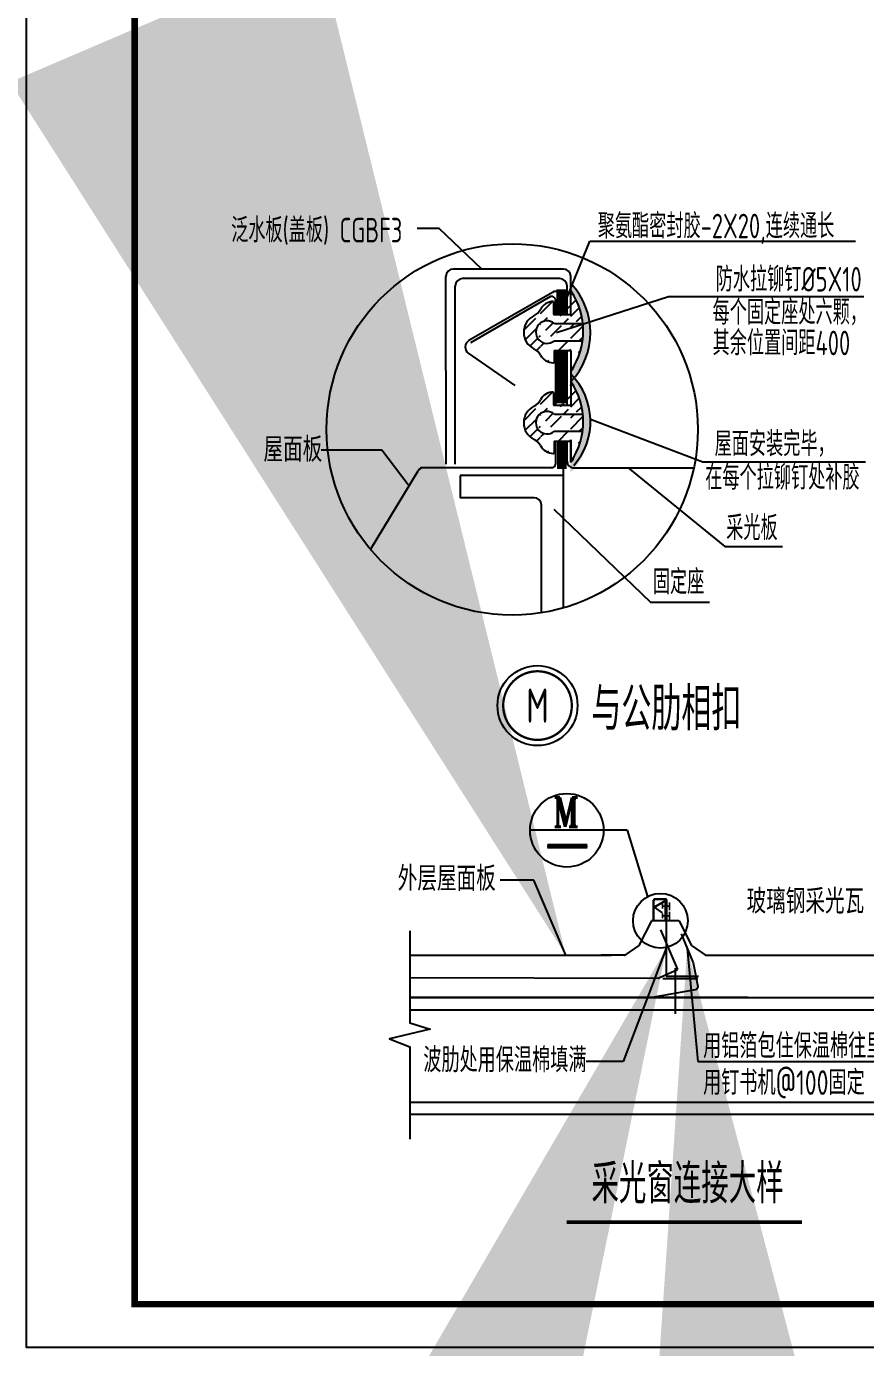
# Model space of a CAD drawing. Extents: x 177291 to 1288761, y 177638 to 322898.
# Drawn here: x 502059 to 522605, y 251928 to 284268 of the extents above; entities that cross this region are included whole.
import ezdxf
from ezdxf.enums import TextEntityAlignment as Align

# ---------------------------------------------------------------- set-up
doc = ezdxf.new("R2010")
doc.units = 0
doc.header["$LTSCALE"] = 1000
doc.linetypes.add('PHANTOM', pattern=[2.5, 1.25, -0.25, 0.25, -0.25, 0.25, -0.25])
for name, color, linetype in [('3', 3, 'PHANTOM'), ('7', 3, 'Continuous'), ('8', 3, 'Continuous'), ('PUB_DIM', 3, 'Continuous'), ('PUB_TEXT', 7, 'Continuous'), ('PUB_TITLE', 4, 'Continuous'), ('TEXT', 7, 'Continuous'), ('THIN', 7, 'Continuous'), ('WINDOW_TEXT', 7, 'Continuous'), ('YCX', 90, 'Continuous'), ('保温棉', 6, 'BATTING'), ('文字', 7, 'Continuous'), ('黄色', 2, 'Continuous')]:
    doc.layers.add(name, color=color, linetype=linetype)
doc.styles.add('ROMANC', font='romant.shx', dxfattribs={"width": 0.8, "bigfont": '@1hztxt.shx'})
doc.styles.get("Standard").update_dxf_attribs({"font": 'gbenor.shx', "bigfont": 'gbcbig.shx'})
doc.styles.add('TSSD_Norm', font='tssdeng.shx', dxfattribs={"bigfont": 'hztxt.shx'})
doc.styles.add('TSSD_Num', font='Tssdeng.shx', dxfattribs={"width": 0.7, "bigfont": 'hztxt.shx'})
doc.linetypes.add('BATTING', pattern='A,0.0001,-0.1,[134,ltypeshp.shx,S=0.1,R=0,X=-0.1,Y=0],-0.2,[134,ltypeshp.shx,S=0.1,R=180,X=0.1,Y=0],-0.1', length=0.4001)
doc.dimstyles.get("Standard").update_dxf_attribs({"dimscale": 100, "dimtxt": 3.5, "dimasz": 1, "dimexe": 2.5, "dimexo": 3, "dimgap": 1.5, "dimtad": 1, "dimdec": 0, "dimzin": 0, "dimdsep": 46, "dimtxsty": 'Standard', "dimblk": 'ARCHTICK', "dimcen": 0.09, "dimadec": 0, "dimazin": 0, "dimtfac": 1, "dimtdec": 0, "dimtix": 1, "dimtmove": 2, "dimatfit": 3, "dimfxl": 1, "dimtolj": 1, "dimtzin": 0, "dimarcsym": 0})

# ---------------------------------------------------------------- blocks, each defined once
blk = doc.blocks.new('ts_idx2')
at = {"color": 0, "linetype": 'ByBlock', "lineweight": -2, "const_width": 0.03333333333333333}
blk.add_lwpolyline([(-0.5, 0, 1), (0.5, 0, 1)], format="xyb", close=True, dxfattribs=at)
at = {"color": 0, "linetype": 'ByBlock', "lineweight": -2}
blk.add_circle((0, 0), 0.5833333333333334, dxfattribs=at)
at = {"color": 0, "linetype": 'ByBlock', "lineweight": -2, "style": 'TSSD_Num', "width": 0.7}
blk.add_attdef('A', text='', height=0.5, dxfattribs=at).set_placement((0, 0), align=Align.MIDDLE_CENTER)
blk = doc.blocks.new('_ArchTick')
at = {"color": 0, "linetype": 'ByBlock', "const_width": 0.4}
blk.add_lwpolyline([(-0.5, -0.5), (0.5, 0.5)], dxfattribs=at)
blk = doc.blocks.new('索引号')
at = {"layer": 'PUB_DIM', "lineweight": -3, "ltscale": 10}
blk.add_line((1000, 0), (0, 0), dxfattribs=at)
at = {"layer": 'PUB_DIM', "lineweight": -3}
blk.add_circle((500, 0), 500, dxfattribs=at)
at = {"layer": 'PUB_TEXT', "lineweight": -3, "style": 'ROMANC'}
for tag, width, p, p2 in [('1', 1.266666666666671, (309.768531473208, 45.84488161455374), (671.6732933779713, 45.84488161455374)), ('-', 0.5135135135135155, (309.8169223703153, -425.6182460854761), (671.7216842750786, -425.6182460854761))]:
    blk.add_attdef(tag, text='', height=400, dxfattribs=dict(at, width=width)).set_placement(p, p2, align=Align.FIT)

msp = doc.modelspace()

# ---------------------------------------------------------------- hatches: boundary and pattern name
at = {"linetype": 'Continuous'}
h = msp.add_hatch(color=7, dxfattribs=at)
h.paths.add_polyline_path([(515387.9495926521, 277971.1898441755), (515387.9495926521, 277756.0582670208, -0.09279267283426133), (515647.2487724264, 277172.5316450929), (515792.8783114782, 277280.9931876764, 0.1168679019235286)])
h.paths.add_polyline_path([(515387.9495926521, 275787.3657613613), (515387.9495926521, 275572.234184207, 0.2716897885228741), (515792.8783114782, 277280.9931876764), (515647.2487724264, 277172.5316450929, -0.2121800642430732)])
h = msp.add_hatch(dxfattribs=at)
h.set_pattern_fill('ANSI31', color=1, scale=60.00000000000003, style=0)
h.set_pattern_definition([(45, (495298.9031862904, 315816.1887405572), (-134.7038418160373, 134.7038418160373), [])])
edge = h.paths.add_edge_path()
edge.add_line((514986.5460220341, 276994.7150764114), (515679.7878014166, 276994.7150764114))
edge.add_arc((514808.5397072037, 276784.7150764117), 275.2930222868749, 49.71375193712696, 310.2862480628657)
edge.add_arc((514326.5460220388, 277509.6960648086), 360.0000000000002, 296.4288047686909, 332.2735083251216)
edge.add_arc((514688.6170188253, 276781.2285606231), 453.4865157883771, 116.4288047686893, 243.5711952313106)
edge.add_line((514986.5460220341, 277534.7150764114), (514986.5460220341, 277234.7150764114))
edge.add_arc((514963.8746165669, 277174.7150764114), 360.0000000000002, 90, 152.2735083251234)
edge.add_arc((514960.1606116941, 276394.7150764117), 360.0000000000002, 208.355192117201, 269.9999999999968)
edge.add_arc((514326.5460220388, 276052.7610564378), 360.0000000000002, 28.35519211720153, 63.57119523130913)
edge.add_line((514986.5460220341, 276574.7150764117), (515682.9586134304, 276574.7150764117))
edge.add_arc((513959.0112038989, 276771.712014191), 1735.166408252474, 325.4383870093404, 394.5616129906601)
edge.add_line((514986.5460220341, 276334.7150764117), (514986.5460220341, 276034.7150764117))
edge.add_line((514986.5460220341, 276334.7150764117), (515387.9495926563, 276334.7150764117))
edge.add_line((515387.9495926521, 276334.7150764117), (515387.9495926521, 275787.3657613614))
edge.add_line((515387.9495926521, 276099.1442274559), (515387.9495926521, 276334.7150764118))
edge.add_line((515387.9495926521, 277756.0582670208), (515387.9495926521, 277234.7150764113))
edge.add_line((514986.5460220341, 277234.7150764117), (515387.9495926563, 277234.7150764117))
h = msp.add_hatch(dxfattribs=at)
h.set_pattern_fill('ANSI31', color=1, scale=60.00000000000003, style=0)
h.set_pattern_definition([(45, (495298.9031862904, 313599.1890509364), (-134.7038418160373, 134.7038418160373), [])])
edge = h.paths.add_edge_path()
edge.add_line((514986.5460220341, 274777.7153867912), (515679.7878014166, 274777.7153867912))
edge.add_arc((514808.5397072037, 274567.7153867909), 275.2930222868749, 49.71375193712696, 310.2862480628657)
edge.add_arc((514326.5460220388, 275292.6963751882), 360.0000000000002, 296.4288047686909, 332.2735083251216)
edge.add_arc((514688.6170188253, 274564.2288710028), 453.4865157883771, 116.4288047686893, 243.5711952313106)
edge.add_line((514986.5460220341, 275317.7153867912), (514986.5460220341, 275017.7153867912))
edge.add_arc((514963.8746165669, 274957.7153867912), 360.0000000000002, 90, 152.2735083251234)
edge.add_arc((514960.1606116941, 274177.7153867912), 360.0000000000002, 208.355192117201, 269.9999999999968)
edge.add_arc((514326.5460220388, 273835.7613668174), 360.0000000000002, 28.35519211720153, 63.57119523130913)
edge.add_line((514986.5460220341, 274357.7153867912), (515682.9586134304, 274357.7153867912))
edge.add_arc((513959.0112038989, 274554.7123245706), 1735.166408252474, 325.4383870093404, 394.5616129906601)
edge.add_line((514986.5460220341, 274117.7153867909), (514986.5460220341, 273817.7153867909))
edge.add_line((514986.5460220341, 274117.7153867909), (515387.9495926563, 274117.7153867909))
edge.add_line((515387.9495926521, 274117.7153867909), (515387.9495926521, 273570.3660717406))
edge.add_line((515387.9495926521, 273882.1445378349), (515387.9495926521, 274117.7153867909))
edge.add_line((515387.9495926521, 275539.0585774005), (515387.9495926521, 275017.715386791))
edge.add_line((514986.5460220341, 275017.7153867909), (515387.9495926563, 275017.7153867909))
h = msp.add_hatch(color=7, dxfattribs=at)
h.paths.add_polyline_path([(515387.9495926521, 275754.1901545553), (515387.9495926521, 275539.0585774005, -0.09279267283426133), (515647.2487724264, 274955.5319554722), (515792.8783114782, 275063.993498056, 0.1168679019235286)])
h.paths.add_polyline_path([(515387.9495926521, 273570.3660717404), (515387.9495926521, 273355.2344945858, 0.2716897885228741), (515792.8783114782, 275063.993498056), (515647.2487724264, 274955.5319554722, -0.2121800642430732)])
h = msp.add_hatch(color=4, dxfattribs=at)
h.paths.add_polyline_path([(517716.7337503257, 262768.5805271831), (517706.733750323, 262768.5805271831), (517706.733750323, 262503.1352856391), (517716.7337503257, 262503.1352856391)])
h.paths.add_polyline_path([(517716.7337503257, 262503.1352856391), (517726.7337503243, 262503.1352856391), (517726.7337503243, 262768.5805271831), (517716.7337503257, 262768.5805271831)])
h.paths.add_polyline_path([(517716.7337503257, 262503.1352856391), (517706.733750323, 262503.1352856391), (517706.733750323, 262436.537731084), (517716.7337503257, 262436.537731084)])
h.paths.add_polyline_path([(517716.7337503257, 262436.537731084), (517726.7337503243, 262436.537731084), (517726.7337503243, 262503.1352856391), (517716.7337503257, 262503.1352856391)])

# ---------------------------------------------------------------- linework, layer by layer
at = {"color": 7, "linetype": 'Continuous'}
for p, q in [((512337.8031909711, 273552.5558697573), (512330.6959557078, 278149.6873193295)), ((515207.5745242318, 278329.6873193295), (512510.6959557078, 278329.6873193295)), ((515387.5745242318, 277215.5928191224), (515387.5745242318, 278149.6873193295)), ((512557.5367886535, 273552.5558697573), (512557.5367886535, 277913.5485272181)), ((515117.5745242318, 278093.5485272181), (512737.5367886535, 278093.5485272181)), ((515297.5745242318, 277215.5928191224), (515297.5745242318, 277913.5485272181)), ((515297.5745242318, 275007.5654462026), (515297.5745242318, 276334.7150764117)), ((515387.5745242318, 276334.7150764117), (515387.9495926549, 275827.3216969689)), ((515387.9495926549, 275827.3216969689), (515387.5745242318, 274998.5931295013)), ((515297.5745242318, 273615.5100514449), (515297.5745242318, 274117.7153867912)), ((515297.5745242318, 274110.3182665347), (515297.5745242318, 274117.7153867912)), ((515387.5745242318, 273593.3131052218), (515387.5745242318, 274148.7623061907)), ((515387.5745242318, 274117.7153867912), (515387.9495926549, 273610.3220073483)), ((515447.5745242318, 273465.5100514449), (518399.9473048038, 273465.5100514449)), ((514809.8048809116, 264200.4642413598), (515794.8460586612, 264200.4642413598)), ((517942.5883945707, 261212.7428636589), (517942.5883945707, 260095.5428636591))]:
    msp.add_line(p, q, dxfattribs=at)
at = {"color": 3, "linetype": 'Continuous'}
for p, q in [((514937.5745242318, 277757.663954537), (512892.2265540875, 276576.7817533857)), ((515207.5745242318, 277215.5928191224), (515207.5745242318, 277601.7793818557)), ((512878.9827955462, 276273.4498127327), (514017.0566074735, 275476.5619505814)), ((515207.5745242318, 274998.5931295013), (515207.5745242318, 276334.7150764117)), ((515207.5745242318, 270034.2771429142), (515207.5745242318, 274117.7153867912)), ((515207.5745242318, 274110.3182665347), (515207.5745242318, 274117.7153867912)), ((515207.5745242318, 274110.3182665347), (515207.5745242318, 274117.7153867912)), ((512676.1010797642, 273271.8936319078), (512676.1010797642, 272731.8936319078)), ((515207.5745242318, 273271.8936319078), (512676.1010797642, 273271.8936319078)), ((514487.5745242318, 272731.8936319078), (512676.1010797642, 272731.8936319078)), ((514667.5745242318, 269914.1751391253), (514667.5745242318, 272551.8936319078)), ((517716.7337503243, 262872.3794436028), (517432.2851130372, 262708.1529462948)), ((517432.2851130372, 262708.1529462948), (517628.8816036676, 262570.4946015704))]:
    msp.add_line(p, q, dxfattribs=at)
at = {"color": 1, "linetype": 'Continuous'}
for p, q in [((514892.5745242318, 277655.6062408777), (512935.1905067003, 276525.5100514454)), ((515015.3839148871, 277215.5928191224), (515015.3839148871, 277525.7024303099)), ((515015.3839148871, 276334.7150764117), (515015.3839148871, 274998.5931295013)), ((515014.9724194264, 274117.7153867912), (515014.8977408953, 273555.5100514449)), ((515117.5745242318, 274110.3182665347), (515117.5745242318, 274117.7153867912)), ((517676.7337503243, 262840.8324382191), (517464.2466372644, 262718.1529462948)), ((517706.7337503243, 262378.1529462948), (517706.7337503243, 262823.5119301432))]:
    msp.add_line(p, q, dxfattribs=at)
at = {"color": 2, "linetype": 'Continuous'}
for p, q in [((514967.5745242318, 277525.7024303099), (514967.5745242318, 277215.5928191224)), ((514967.5745242318, 277215.5928191224), (515387.5745242318, 277215.5928191224)), ((514986.5460220374, 276994.7150764117), (515679.7878014169, 276994.7150764117)), ((514986.5460220374, 276574.7150764117), (515682.9586134305, 276574.7150764117)), ((514982.8320171557, 276334.7150764117), (514982.8320171557, 276034.7150764117)), ((514982.8320171557, 276334.7150764117), (515387.5745242318, 276334.7150764117)), ((514960.1606116927, 276034.7150764117), (514982.8320171557, 276034.7150764117)), ((514967.5745242318, 275308.7027406893), (514967.5745242318, 274998.5931295013)), ((514967.5745242318, 274998.5931295013), (515387.5745242318, 274998.5931295013)), ((514986.5460220374, 274777.7153867912), (515679.7878014169, 274777.7153867912)), ((514986.5460220374, 274357.7153867909), (515682.9586134305, 274357.7153867909)), ((514982.8320171557, 274117.7153867912), (515387.5745242318, 274117.7153867912)), ((514982.8320171557, 274117.7153867912), (514982.8320171557, 273817.7153867909)), ((515387.5745242318, 274148.7623061907), (515387.5745242318, 274110.3182665347)), ((514960.1606116927, 273817.7153867909), (514982.8320171557, 273817.7153867909))]:
    msp.add_line(p, q, dxfattribs=at)
at = {"color": 6, "linetype": 'Continuous'}
for p, q in [((515387.5745242318, 274110.3182665347), (515387.5745242318, 274148.7623061907)), ((517412.2851130386, 262378.1529462948), (517412.2851130386, 262882.3794436029)), ((517716.7337503243, 262902.3794436028), (517432.2851130372, 262902.3794436028)), ((517736.7337503243, 262378.1529462948), (517736.7337503243, 262882.3794436029))]:
    msp.add_line(p, q, dxfattribs=at)
at = {"color": 3}
for p, q in [((517422.2851130372, 262378.1529462948), (517422.2851130372, 262872.3794436028)), ((517706.7337503243, 262892.3794436028), (517442.2851130386, 262892.3794436028)), ((517726.7337503243, 262378.1529462948), (517726.7337503243, 262872.3794436028)), ((517360.6371898135, 262378.1529462946), (517051.7250555415, 261771.8787462945)), ((517726.7337503243, 262378.1529462948), (517360.6371898135, 262378.1529462946)), ((517726.7337503243, 262378.8025637884), (517726.7337503243, 262237.8155864894)), ((517051.7250555415, 261771.8787462945), (516710.4771898125, 261532.9449462947)), ((517051.7250555415, 261771.8787462945), (516710.4771898125, 261532.9449462947)), ((511445.9086229791, 261532.9449462948), (516374.5898079966, 261532.9449462947)), ((516710.4771898125, 261532.9449462947), (516133.4601898125, 261532.9449462947)), ((519720.0126105818, 260496.5415705446), (511445.9086229791, 260495.5195000713))]:
    msp.add_line(p, q, dxfattribs=at)
at = {"color": 4, "linetype": 'Continuous'}
for p, q in [((517706.7337503243, 262768.5805271833), (517726.7337503243, 262768.5805271833)), ((517706.7337503243, 262662.8891919706), (517726.7337503243, 262662.8891919706)), ((517706.7337503243, 262536.4174418655), (517726.7337503243, 262536.4174418655))]:
    msp.add_line(p, q, dxfattribs=at)
at = {"color": 1, "linetype": 'Continuous', "const_width": 240.0000000000001}
for points in [[(515151.8059025487, 277835.2643114795), (515151.8059025487, 277215.5928191223)], [(515148.4642905927, 276334.7150764118), (515148.4642905927, 275038.7157598345)], [(515169.6514591699, 274100.721876228), (515169.6514591699, 273433.7496756553)]]:
    msp.add_lwpolyline(points, dxfattribs=at)
at = {"color": 7, "linetype": 'Continuous', "const_width": 120.0000000000001}
msp.add_lwpolyline([(514809.8048809116, 264200.4642413598), (515794.8460586612, 264200.4642413598)], dxfattribs=at)
at = {"color": 2, "linetype": 'Continuous', "const_width": 40.00000000000001}
for points in [[(517636.2725519006, 262790.3574963055), (517636.2725519006, 262669.8019125741)], [(517636.2725519006, 262729.4867465255), (517819.64779819, 262729.4867465255)], [(517805.2339011644, 262829.0369615183), (517805.2339011644, 262633.8471051055)], [(517805.2339011644, 262596.8738762011), (517805.2339011644, 262401.6840197883)], [(517636.2725519006, 262558.1944109882), (517636.2725519006, 262437.6388272564)], [(517636.2725519006, 262497.3236612079), (517819.64779819, 262497.3236612079)]]:
    msp.add_lwpolyline(points, dxfattribs=at)
at = {"color": 3, "const_width": 94.08000000000001}
msp.add_lwpolyline([(515290.6181500282, 254997.1681532702), (521045.447315917, 254997.1681532702)], dxfattribs=at)
at = {"color": 7, "linetype": 'Continuous'}
for centre, radius, start, end in [((512510.6959557078, 278149.6873193295), 179.9999999999933, 90, 180), ((515207.5745242318, 278149.6873193295), 180.0000000000001, 0, 90), ((512737.5367886535, 277913.5485272181), 180.0000000000001, 90, 180), ((515117.5745242318, 277913.5485272181), 180.0000000000001, 0, 90), ((515447.5745242318, 273615.5100514449), 150.0000000000001, 180, 270), ((517442.2851130386, 262872.3794436028), 20.00000000000001, 90, 180)]:
    msp.add_arc(centre, radius, start, end, dxfattribs=at)
at = {"color": 2, "linetype": 'Continuous'}
for centre, radius, start, end in [((514134.1332585356, 276771.7120141911), 1735.166408252474, 316.2688482371243, 43.73115176287572), ((514963.8746165669, 277174.7150764117), 360.0000000000002, 90, 152.2735083116957), ((513959.0112038975, 276811.6679497988), 1735.166408252474, 325.4383870210355, 34.56161297896449), ((514688.6170188239, 276781.2285606233), 453.4865157883771, 116.4288047147474, 243.5711952852527), ((514326.5460220374, 277509.6960648087), 360.0000000000002, 296.4288047147473, 332.2735083116957), ((514808.539707201, 276784.7150764117), 275.2930222868749, 49.71375192912875, 310.2862480708713), ((514326.5460220374, 276052.7610564379), 360.0000000000002, 28.35519215038914, 63.57119528525264), ((514960.1606116927, 276394.7150764117), 360.0000000000002, 208.3551921503891, 270), ((514243.2572791091, 274598.5037595422), 1626.631960928604, 318.5583186975884, 45.27382870464785), ((513959.0112038975, 274594.6682601782), 1735.166408252474, 325.4383870210355, 34.56161297896449), ((514963.8746165669, 274957.7153867912), 360.0000000000002, 90, 152.2735083116957), ((514688.6170188239, 274564.2288710026), 453.4865157883771, 116.4288047147474, 243.5711952852527), ((514326.5460220374, 275292.6963751881), 360.0000000000002, 296.4288047147473, 332.2735083116957), ((514808.539707201, 274567.7153867912), 275.2930222868749, 49.71375192912875, 310.2862480708713), ((514326.5460220374, 273835.7613668173), 360.0000000000002, 28.35519215038914, 63.57119528525264), ((514960.1606116927, 274177.7153867909), 360.0000000000002, 208.3551921503891, 270)]:
    msp.add_arc(centre, radius, start, end, dxfattribs=at)
at = {"color": 1, "linetype": 'Continuous'}
for centre, radius, start, end in [((514916.4792195625, 277555.2023182177), 103.2103780833119, 343.3919574195569, 103.3919573766735), ((514924.8977408953, 273555.5100514449), 90.00000000000004, 270, 0), ((517686.7337503243, 262823.5119301432), 20.00000000000001, 0, 120.0000000002429)]:
    msp.add_arc(centre, radius, start, end, dxfattribs=at)
at = {"color": 3, "linetype": 'Continuous'}
for centre, radius, start, end in [((515027.5745242318, 277601.7793818557), 180.0000000000001, 0, 120.0000000000624), ((512982.2265540875, 276420.8971807045), 180.0000000000001, 120.0000000000624, 235.0000000471018), ((514487.5745242318, 272551.8936319078), 180.0000000000001, 0, 90), ((517469.4728647504, 262706.52929399), 20.00000000000001, 120.0000000002429, 235.0000000471018), ((517696.7337503243, 262837.7384274512), 20.00000000000001, 0, 120.0000000002429)]:
    msp.add_arc(centre, radius, start, end, dxfattribs=at)
at = {"color": 6, "linetype": 'Continuous'}
for centre, start, end in [((517432.2851130372, 262882.3794436029), 90, 180), ((517686.7337503243, 262823.5119301432), 0, 120.0000000002429), ((517716.7337503243, 262882.3794436029), 0, 90)]:
    msp.add_arc(centre, 20.00000000000001, start, end, dxfattribs=at)
at = {"color": 3}
msp.add_arc((517706.7337503243, 262872.3794436028), 20.00000000000001, 0, 90, dxfattribs=at)
msp.add_point((516710.4771898125, 261532.9449462947), dxfattribs=at)
at = {"layer": '7'}
for p, q in [((516765.7288577444, 264590.235829732), (516189.6072103252, 264590.235829732)), ((516765.7288577444, 264590.235829732), (517269.2906684343, 262969.4178609573)), ((516671.1036874956, 258932.8065724014), (515765.3130759035, 258932.8065724014)), ((518501.1036874956, 258932.8065724014), (526262.1297682886, 258932.8065724014))]:
    msp.add_line(p, q, dxfattribs=at)
at = {"layer": '7', "color": 3}
for p, q in [((517726.7337503243, 262378.8025637884), (517726.7337503243, 261023.7306666785)), ((517726.7337503243, 261023.7306666785), (518517.9773292696, 261023.7306666785))]:
    msp.add_line(p, q, dxfattribs=at)
at = {"layer": '7'}
msp.add_circle((517581.1807591607, 262376.1086419772), 670.291920002201, dxfattribs=at)
at = {"layer": '8', "color": 7, "linetype": 'Continuous'}
for p, q in [((517726.7337503243, 262378.8025637885), (518036.827624533, 262378.8025637884)), ((518036.827624533, 262378.8025637884), (518345.739758805, 261772.5283637883)), ((518345.739758805, 261772.5283637883), (518686.9876245341, 261533.5945637883)), ((518686.9876245341, 261533.5945637883), (524121.2702427168, 261533.5945637883))]:
    msp.add_line(p, q, dxfattribs=at)
at = {"layer": '8', "color": 7, "linetype": 'Continuous', "ltscale": 0.4}
msp.add_line((518500.5074691017, 260957.5617255801), (517642.5074691017, 260957.5617255801), dxfattribs=at)
at = {"layer": 'Defpoints', "color": 0, "linetype": 'ByBlock'}
msp.add_point((518686.9876245341, 261533.5945637883), dxfattribs=at)
at = {"layer": 'PUB_DIM'}
msp.add_lwpolyline([(511445.9086229791, 262132.9449462948), (511445.9086229791, 261532.9449462948), (511445.9086229791, 259878.2946430836), (511945.9086229791, 259718.2946430836), (510947.1611296771, 259481.6632439174), (511445.9086229791, 259286.2946430836), (511445.9086229791, 257631.6443398723), (511445.9086229791, 257031.6443398723)], dxfattribs=at)
at = {"layer": 'PUB_TITLE'}
msp.add_lwpolyline([(502059.2326703449, 314928.3444236923), (591256.6076783449, 314928.3444236923), (591256.6076783449, 251928.0581516923), (502059.2326703449, 251928.0581516923)], close=True, dxfattribs=at)
at = {"layer": 'PUB_TITLE', "const_width": 159.091632}
msp.add_lwpolyline([(504710.7598703449, 252988.6690316923), (504710.7598703449, 313867.7335436923), (590195.996798345, 313867.7335436923), (590195.996798345, 252988.6690316923)], close=True, dxfattribs=at)
at = {"layer": 'YCX', "linetype": 'Continuous'}
for p, q in [((512166.1168374977, 279322.7675657552), (511623.0408607697, 279322.7675657552)), ((513213.0336658679, 278329.6873193295), (512166.1168374977, 279322.7675657552)), ((515207.5745242318, 277408.6861004891), (515852.6290278815, 279010.6743468583)), ((515852.6290278815, 279010.6743468583), (522362.2254894638, 279010.6743468583)), ((515037.9214282414, 276771.7120141911), (517778.0483701519, 277660.3845657061)), ((517778.0483701519, 277660.3845657061), (522560.972459515, 277660.3845657061)), ((515868.9797499141, 274652.8911131863), (518619.1868759567, 273613.4107020684)), ((510757.9548767618, 273894.2138679693), (509279.5020135186, 273894.2138679693)), ((511407.5556564456, 273045.0228044274), (510757.9548767618, 273894.2138679693)), ((518619.1868759567, 273613.4107020684), (522600.4601962428, 273613.4107020684)), ((510483.6744322589, 271466.1451940732), (511653.7671757481, 273393.3567715813)), ((514924.8977408953, 273465.5100514449), (511781.985303027, 273465.5100514449)), ((516789.7067256427, 273465.5100514449), (519155.5514415688, 271533.9250717177)), ((514970.9542342623, 272451.7629785761), (517335.3658058963, 270173.9051030277)), ((519155.5514415688, 271533.9250717177), (520572.3642423154, 271533.9250717177)), ((517335.3658058963, 270173.9051030277), (518786.2433542124, 270173.9051030277))]:
    msp.add_line(p, q, dxfattribs=at)
msp.add_circle((513952.6762264691, 274402.5043047207), 4544.90684996781, dxfattribs=at)
for centre, radius in [((511781.985303027, 273315.5100514451), 150.0000000000001), ((511765.1031472719, 273345.5100514449), 120.0000000000001), ((511748.2209915078, 273375.5100514449), 90.00000000000004)]:
    msp.add_arc(centre, radius, 90, 148.7362683159311, dxfattribs=at)
at = {"layer": '保温棉', "color": 6, "linetype": 'BATTING', "ltscale": 0.5}
for p, q in [((517587.9152211164, 262152.780392062), (518000.5680936758, 261186.3428636589)), ((517523.7351384406, 260970.3292485035), (518000.5680936758, 261186.3428636589)), ((511445.9086229791, 260983.041852835), (517523.7351384406, 260970.3292485035))]:
    msp.add_line(p, q, dxfattribs=at)
at = {"layer": '文字', "linetype": 'Continuous', "ltscale": 0.4}
msp.add_lwpolyline([(518087.6325704638, 262052.8698131343), (518387.7297682884, 261345.942863659), (518494.615066195, 260767.6934019831, -0.4163725475786914), (518436.6845577109, 260684.1511062963), (517379.7271591026, 260496.8203770671), (516591.3262339208, 260496.1550951062)], format="xyb", dxfattribs=at)
at = {"layer": '黄色'}
for p, q in [((511445.9086229791, 260497.5533604486), (527251.108622979, 260495.6010006196)), ((511445.9086229791, 260199.4069574706), (527251.108622979, 260197.4545976416)), ((527251.108622979, 257929.9640022645), (511445.9086229791, 257929.9640022647)), ((527251.108622979, 257631.6443398723), (511445.9086229791, 257631.6443398723))]:
    msp.add_line(p, q, dxfattribs=at)

# ---------------------------------------------------------------- block references
at = {"layer": '3', "color": 3, "linetype": 'Continuous'}
ref = msp.add_blockref('索引号', (514389.6072103252, 264590.235829732), dxfattribs=dict(at, xscale=1.799999999930151, yscale=1.799999999930151, zscale=1.799999999930151))
ref.add_attrib('1', 'M', dxfattribs={"layer": 'PUB_TEXT', "lineweight": -3, "height": 720.0000000000003, "style": 'ROMANC', "width": 0.7916666666661811}).set_placement((514947.1905669771, 264672.7566166383), (515598.6191384053, 264672.7566166383), align=Align.FIT)
at = {"layer": 'THIN'}
ref = msp.add_blockref('ts_idx2', (514572.739382336, 267643.398129393), dxfattribs=dict(at, xscale=1680, yscale=1680, zscale=1680))
ref.add_attrib('M', 'M', dxfattribs={"height": 840, "style": 'TSSD_Num', "width": 0.7}).set_placement((514572.739382336, 267643.398129393), align=Align.MIDDLE_CENTER)

# ---------------------------------------------------------------- texts
at = {"layer": 'TEXT', "style": 'TSSD_Norm', "width": 0.7}
for s, height, p in [('与公肋相扣', 1050, (515889.9624360256, 267036.1813777697)), ('采光窗连接大样', 960, (515894.7758425884, 255457.278888529))]:
    msp.add_text(s, height=height, dxfattribs=at).set_placement(p)
at = {"layer": 'WINDOW_TEXT', "style": 'TSSD_Norm'}
for s, width, p in [('聚氨酯密封胶-2X20,连续通长', 0.7, (516047.8817540313, 279083.0728531626)), ('泛水板(盖板) CGBF3', 0.7, (507071.858282114, 278981.0856238385)), ('防水拉铆钉%%C5X10', 0.7, (518935.5206923013, 277778.6298977044)), ('每个固定座处六颗，', 0.7, (518859.1746814511, 276969.1995185681)), ('其余位置间距400', 0.7, (518859.1746814511, 276219.1995185681)), ('屋面板', 0.8, (507862.6753325065, 273610.0214056571)), ('屋面安装完毕，', 0.7, (518908.7244526189, 273748.5380519981)), ('在每个拉铆钉处补胶', 0.7, (518679.2695709692, 272928.7815102768)), ('采光板', 0.7, (519192.7098959564, 271693.0563047581)), ('固定座', 0.7, (517398.0034848872, 270370.7301922134)), ('外层屋面板', 0.8, (511150.912228166, 263107.9890063743)), ('玻璃钢采光瓦', 0.8, (519692.0889511538, 262551.6612622871)), ('用铝箔包住保温棉往里折填满波肋,不能暴露保温棉毛边，', 0.74, (518626.7329036031, 259011.7549407643)), ('波肋处用保温棉填满', 0.74, (511776.2924620007, 258667.6666152335)), ('用钉书机@100固定', 0.74, (518626.7329036031, 258114.1570334195))]:
    msp.add_text(s, height=600.0000000000002, dxfattribs=dict(at, width=width)).set_placement(p)

# ---------------------------------------------------------------- leaders
at = {"layer": '7'}
for points in [[(515266.7611174915, 261532.9449462947), (514481.9349772456, 263368.7822595742), (513661.8035611307, 263368.7822595742)], [(517726.7337503243, 261701.2666152335), (516671.1036874956, 258932.8065724014)], [(518237.6811693761, 261699.4063383966), (518501.1036874956, 258932.8065724014)]]:
    msp.add_leader(points, dimstyle='Standard', override={"dimtxt": 500, "dimasz": 250, "dimexe": 0.1, "dimexo": 0.06, "dimgap": 100, "dimtad": 1, "dimtih": 0, "dimtoh": 0, "dimdec": 2, "dimclrd": 256, "dimclre": 256, "dimclrt": 256, "dimtfac": 0.2, "dimtdec": 2}, dxfattribs=at)

doc.saveas('drawing.dxf')
